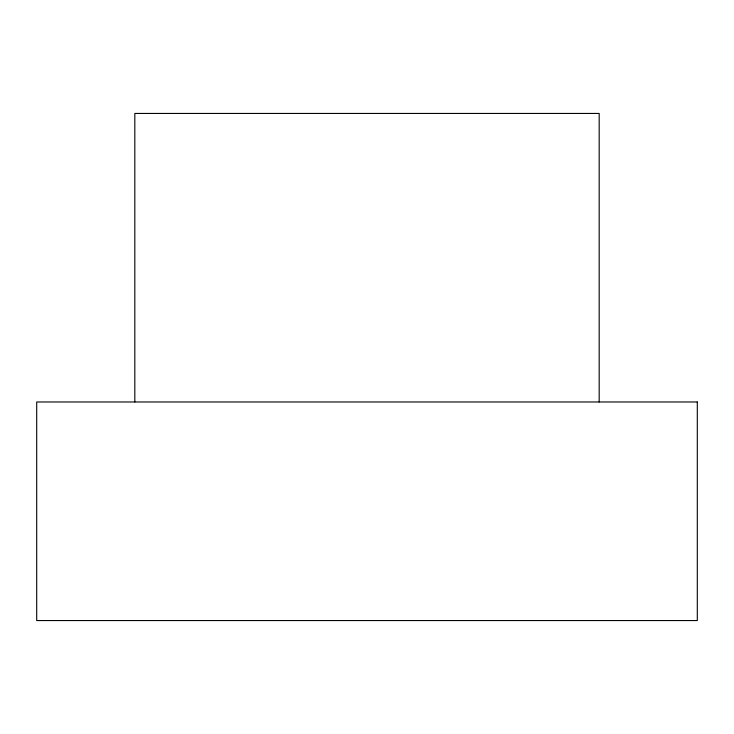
<?xml version="1.0" encoding="UTF-8"?>
<svg xmlns="http://www.w3.org/2000/svg" width="734" height="734" viewBox="0 0 734 734"><rect width="100%" height="100%" fill="white"/><g stroke="black" fill="none" stroke-linecap="round" stroke-linejoin="round"><path stroke-width="1.1" d="M599.183 401.975L599.183 113.449L134.817 113.449L134.817 401.975M697.3 401.975L36.7 401.975L36.7 620.551L697.3 620.551L697.3 401.975"/></g></svg>
